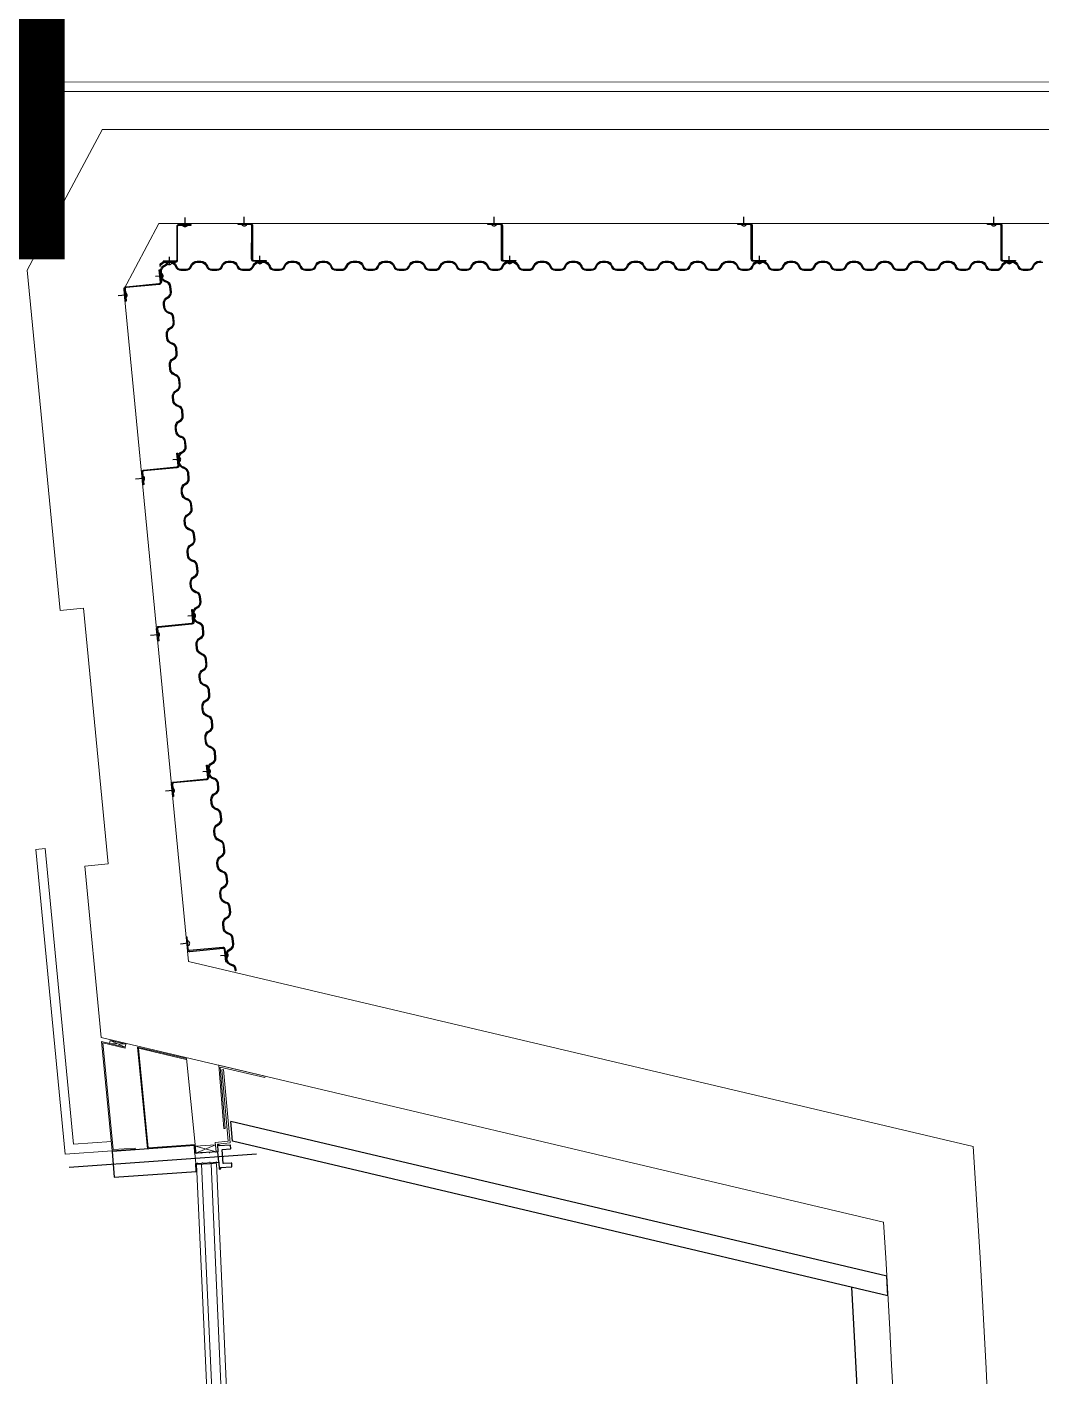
# Model space of a CAD drawing. Header units: centimetres. Extents: x 139057 to 200038, y 34824 to 80516.
# Drawn here: x 173432.2 to 173647.5, y 52880.6 to 53166.9 of the extents above; entities that cross this region are included whole.
import ezdxf

# ---------------------------------------------------------------- set-up
doc = ezdxf.new("R2010")
doc.units = ezdxf.units.CM
doc.header["$LTSCALE"] = 100
for name, pattern in [('GI-ST-ESC-P1$0$CENTER', [50.8, 31.75, -6.35, 6.35, -6.35]), ('GI-ST-ESC-P1$0$DASHED', [19.05, 12.7, -6.35]), ('TRATTO-PUNTO', [1, 0.5, -0.25, 0, -0.25])]:
    doc.linetypes.add(name, pattern=pattern)
doc.layers.get('Defpoints').update_dxf_attribs({"lineweight": 0})
for name, color, linetype, lineweight in [('430_TAVOLATI_001-AM_0', 3, 'Continuous', 0), ('437_RIVESTIMENTI_001-AM_0', 13, 'Continuous', 0), ('441_SERRAMENTI_001-AM_0', 1, 'Continuous', 0)]:
    doc.layers.add(name, color=color, linetype=linetype, lineweight=lineweight)
for name, color, linetype in [('_s_09_Perimetro_proprietà', 40, 'Continuous'), ('A-FIN-PANNELLO METAL. ONDUL.', 12, 'Continuous'), ('A-FIN-PIETRA', 7, 'Continuous'), ('A-VETRO', 175, 'Continuous'), ('GI-ST-ESC-P1$0$A-CLNG-GLAZ', 1, 'Continuous'), ('GI-ST-ESC-P1$0$A-ESC-KONE-NEW', 1, 'Continuous'), ('GI-ST-ESC-P1$0$A-GLAZ-MULL', 1, 'Continuous')]:
    doc.layers.add(name, color=color, linetype=linetype)

# ---------------------------------------------------------------- blocks, each defined once
blk = doc.blocks.new('GI-ST-ESC-P1$0$FRAME')
at = {"layer": 'Defpoints', "color": 11}
for p, q in [((5, 9.3), (5, 11)), ((18.5, 9.3), (18.5, 11)), ((34.2, 9.3), (34.2, 11)), ((44.9, 9.3), (44.9, 11)), ((5, -9.3), (5, -11)), ((18.5, -9.3), (18.5, -11)), ((34.2, -9.3), (34.2, -11)), ((44.9, -9.3), (44.9, -11))]:
    blk.add_line(p, q, dxfattribs=at)
at = {"layer": 'Defpoints'}
blk.add_line((49, 11), (49, -11), dxfattribs=at)
at = {"layer": 'GI-ST-ESC-P1$0$A-CLNG-GLAZ', "color": 11, "linetype": 'GI-ST-ESC-P1$0$CENTER'}
blk.add_line((-81.1, 0), (317.6, 0), dxfattribs=at)
at = {"layer": 'GI-ST-ESC-P1$0$A-GLAZ-MULL', "color": 11}
blk.add_line((0, 11), (0, -11), dxfattribs=at)
at = {"layer": 'GI-ST-ESC-P1$0$A-GLAZ-MULL', "color": 5}
blk.add_lwpolyline([(-3.3, 23), (-26.5, 23, 0.414214), (-27.5, 22), (-27.5, 16, 0.414214), (-26.5, 15), (-10, 15, -0.414214), (-9.5, 14.5), (-9.5, -14.5, -0.414214), (-10, -15), (-26.5, -15, 0.414214), (-27.5, -16), (-27.5, -22, 0.414214), (-26.5, -23), (-3.3, -23), (-3.3, -25, 0.414214), (-2.3, -26), (0, -26), (0, -11), (49, -11), (49, -27.5), (224, -27.5), (224, 27.5), (49, 27.5), (49, 11), (0, 11), (0, 26), (-2.3, 26, 0.414214), (-3.3, 25)], format="xyb", close=True, dxfattribs=at)

msp = doc.modelspace()

# ---------------------------------------------------------------- linework, layer by layer
at = {"layer": '430_TAVOLATI_001-AM_0'}
for p, q in [((173432.3, 53115.28, 0), (173448.26, 53145.17, 0)), ((173448.26, 53145.16, 0), (173787.01, 53145.15, 0)), ((173452.79, 53111.19, 0), (173460.25, 53125.16, 0)), ((173787.2, 53125.15, 0), (173460.25, 53125.16, 0)), ((173432.3, 53115.28, 0), (173439.26, 53043.04, 0)), ((173452.79, 53111.19, 0), (173466.53, 52968.55, 0)), ((173444.49, 52988.79, 0), (173448, 52952.38, 0)), ((173633.13, 52929.26, 0), (173466.53, 52968.57, 0)), ((173614.11, 52913.2, 0), (173448, 52952.39, 0))]:
    msp.add_line(p, q, dxfattribs=at)
at = {"layer": '430_TAVOLATI_001-AM_0', "elevation": 0}
msp.add_lwpolyline([(173444.49, 52988.79), (173449.47, 52989.27), (173444.24, 53043.52), (173439.26, 53043.04)], dxfattribs=at)
for points in [[(173633.13, 52929.26, -0.041209), (173624.93, 52426.96, -0.041209)], [(173614.11, 52913.2, -0.039999), (173605.01, 52428.81, -0.039999)]]:
    msp.add_lwpolyline(points, format="xyb", dxfattribs=at)
at = {"layer": '437_RIVESTIMENTI_001-AM_0'}
for p, q in [((173434.1, 52992.33, 0), (173436.09, 52992.53, 0)), ((173434.1, 52992.33, 0), (173440.33, 52927.63, 0)), ((173436.09, 52992.53, 0), (173442.14, 52929.76, 0)), ((173450.31, 52928.34, 0), (173440.33, 52927.63, 0)), ((173450.17, 52930.33, 0), (173442.14, 52929.76, 0))]:
    msp.add_line(p, q, dxfattribs=at)
at = {"layer": '437_RIVESTIMENTI_001-AM_0', "elevation": 0}
msp.add_lwpolyline([(173865.57, 53153.2), (173429.2, 53153.22), (173429.2, 53145.22), (173427.2, 53145.22), (173427.2, 53155.23), (173865.57, 53155.2), (173865.57, 53153.2)], dxfattribs=at)
at = {"layer": '441_SERRAMENTI_001-AM_0'}
for p, q in [((173453.08, 52950.38, 0), (173449.89, 52951.75, 0)), ((173467.96, 52929.68, 0), (173466.08, 52947.93, 0)), ((173455.2, 52928.69, 0), (173455.18, 52928.94, 0)), ((173468.09, 52927.84, 0), (173467.89, 52927.82, 0)), ((173472.38, 52928.14, 0), (173467.99, 52929.37, 0)), ((173468.09, 52927.84, 0), (173472.25, 52929.65, 0)), ((173468.21, 52925.45, 0), (173472.46, 52925.64, 0))]:
    msp.add_line(p, q, dxfattribs=at)
at = {"layer": '441_SERRAMENTI_001-AM_0', "elevation": 0}
for points in [[(173455.2, 52928.69), (173450.31, 52928.34), (173448.08, 52951.56), (173453.08, 52950.38), (173453.1, 52950.12)], [(173455.19, 52928.94), (173450.54, 52928.6), (173448.35, 52951.24), (173453.1, 52950.12)], [(173453.08, 52950.38), (173453.22, 52950.96), (173449.89, 52951.75), (173449.75, 52951.16), (173453.08, 52950.38)], [(173449.75, 52951.16), (173453.22, 52950.96)], [(173466.08, 52947.93), (173455.68, 52950.38), (173457.8, 52928.77), (173467.78, 52929.47), (173467.89, 52927.82), (173468.09, 52927.84), (173467.96, 52929.68), (173457.99, 52928.98), (173455.9, 52950.12), (173466.03, 52947.73), (173466.08, 52947.93)], [(173473.59, 52945.51), (173473.98, 52945.63), (173475.4, 52930.03), (173472.65, 52929.79), (173472.78, 52928.17), (173472.38, 52928.13), (173472.21, 52930.15), (173474.97, 52930.4), (173473.59, 52945.51)], [(173472.93, 52946.51), (173482.79, 52944.18), (173482.73, 52943.89), (173473.26, 52946.12), (173474.33, 52933.12), (173474.04, 52933.1), (173472.93, 52946.51)], [(173252.21, 51614.24), (173306.03, 51751.76), (173306.76, 51753.83), (173352.79, 51893.41), (173353.41, 51895.52), (173392.14, 52037.29), (173392.66, 52039.43), (173424.01, 52183.06), (173424.42, 52185.22), (173448.28, 52330.26), (173448.57, 52332.44), (173464.89, 52478.51), (173465.08, 52480.71), (173473.81, 52627.44), (173473.88, 52629.63), (173475, 52776.62), (173474.96, 52778.82), (173468.21, 52925.45)], [(173253.21, 51613.85), (173307.04, 51751.39), (173307.78, 51753.49), (173353.81, 51893.09), (173354.44, 51895.22), (173393.19, 52037.02), (173393.71, 52039.19), (173425.06, 52182.84), (173425.47, 52185.03), (173449.34, 52330.1), (173449.64, 52332.3), (173465.96, 52478.41), (173466.15, 52480.63), (173474.88, 52627.39), (173474.95, 52629.61), (173476.07, 52776.62), (173476.03, 52778.85), (173469.29, 52925.5)], [(173254.77, 51612.99), (173308.72, 51750.83), (173309.44, 51752.88), (173355.5, 51892.57), (173356.15, 51894.75), (173394.9, 52036.59), (173395.44, 52038.8), (173426.8, 52182.5), (173427.22, 52184.73), (173451.09, 52329.84), (173451.4, 52332.09), (173467.72, 52478.24), (173467.91, 52480.51), (173476.65, 52627.31), (173476.72, 52629.58), (173477.84, 52776.63), (173477.8, 52778.91), (173471.31, 52925.59)], [(173255.84, 51612.57), (173309.8, 51750.43), (173310.53, 51752.51), (173356.6, 51892.22), (173357.26, 51894.43), (173396.02, 52036.3), (173396.56, 52038.54), (173427.93, 52182.27), (173428.35, 52184.53), (173452.23, 52329.67), (173452.54, 52331.95), (173468.87, 52478.13), (173469.06, 52480.42), (173477.8, 52627.25), (173477.87, 52629.55), (173478.99, 52776.64), (173478.95, 52778.94), (173472.46, 52925.64)]]:
    msp.add_lwpolyline(points, dxfattribs=at)
msp.add_lwpolyline([(173468.09, 52927.84), (173472.38, 52928.14), (173472.25, 52929.65), (173467.99, 52929.37)], close=True, dxfattribs=at)
at = {"layer": '_s_09_Perimetro_proprietà', "linetype": 'TRATTO-PUNTO', "ltscale": 200, "const_width": 40, "elevation": 0}
msp.add_lwpolyline([(173420.2, 53910.22), (173420.22, 53137.55), (172795.64, 53137.55)], dxfattribs=at)
at = {"layer": 'A-FIN-PANNELLO METAL. ONDUL.'}
for p, q in [((173465.79, 53124.82, 0), (173465.79, 53126.44, 0)), ((173478.37, 53124.97, 0), (173478.37, 53126.59, 0)), ((173531.41, 53124.97, 0), (173531.41, 53126.59, 0)), ((173584.45, 53124.97, 0), (173584.45, 53126.59, 0)), ((173637.49, 53124.97, 0), (173637.49, 53126.59, 0)), ((173462.47, 53116.51, 0), (173462.47, 53118.13, 0)), ((173481.69, 53116.67, 0), (173481.69, 53118.29, 0)), ((173534.72, 53116.67, 0), (173534.72, 53118.29, 0)), ((173587.76, 53116.67, 0), (173587.76, 53118.29, 0)), ((173640.8, 53116.67, 0), (173640.8, 53118.28, 0)), ((173461.12, 53114.1, 0), (173459.51, 53113.94, 0)), ((173453.17, 53110, 0), (173451.56, 53109.85, 0)), ((173464.84, 53075.16, 0), (173463.23, 53075.01, 0)), ((173456.9, 53071.07, 0), (173455.29, 53070.91, 0)), ((173468.02, 53041.98, 0), (173466.41, 53041.82, 0)), ((173460.07, 53037.88, 0), (173458.46, 53037.73, 0)), ((173471.18, 53008.96, 0), (173469.57, 53008.8, 0)), ((173463.23, 53004.86, 0), (173461.62, 53004.71, 0)), ((173466.47, 52972.4, 0), (173464.86, 52972.24, 0)), ((173474.93, 52969.89, 0), (173473.32, 52969.73, 0))]:
    msp.add_line(p, q, dxfattribs=at)
at = {"layer": 'A-FIN-PANNELLO METAL. ONDUL.', "elevation": 0}
for points in [[(173477.06, 53125.16), (173479.69, 53125.16, -0.429331), (173480.12, 53124.7), (173480.12, 53117.61, 0.399243), (173480.37, 53117.35), (173483, 53117.35), (173483, 53117.16), (173480.37, 53117.16, -0.422925), (173479.93, 53117.61), (173479.94, 53124.71, 0.399257), (173479.69, 53124.97), (173477.06, 53124.97), (173477.06, 53125.16)], [(173530.1, 53125.16), (173532.72, 53125.16, -0.429331), (173533.16, 53124.7), (173533.16, 53117.61, 0.399243), (173533.41, 53117.35), (173536.04, 53117.35), (173536.04, 53117.16), (173533.41, 53117.16, -0.422925), (173532.97, 53117.61), (173532.97, 53124.71, 0.399257), (173532.72, 53124.97), (173530.1, 53124.97), (173530.1, 53125.16)], [(173583.13, 53125.16), (173585.76, 53125.16, -0.429331), (173586.2, 53124.7), (173586.2, 53117.61, 0.399243), (173586.45, 53117.34), (173589.07, 53117.34), (173589.07, 53117.16), (173586.45, 53117.16, -0.422925), (173586.01, 53117.61), (173586.01, 53124.71, 0.399257), (173585.76, 53124.97), (173583.13, 53124.97), (173583.13, 53125.16)], [(173636.17, 53125.16), (173638.8, 53125.16, -0.429331), (173639.24, 53124.7), (173639.24, 53117.61, 0.399243), (173639.49, 53117.34), (173642.11, 53117.34), (173642.11, 53117.16), (173639.49, 53117.16, -0.422925), (173639.05, 53117.61), (173639.05, 53124.71, 0.399257), (173638.8, 53124.97), (173636.17, 53124.97), (173636.17, 53125.16)], [(173467.1, 53125), (173464.47, 53125, 0.429331), (173464.04, 53124.54), (173464.04, 53117.45, -0.399243), (173463.79, 53117.19), (173461.16, 53117.19), (173461.16, 53117), (173463.79, 53117, 0.422925), (173464.22, 53117.45), (173464.22, 53124.55, -0.399257), (173464.47, 53124.82), (173467.1, 53124.82), (173467.1, 53125)], [(173460.43, 53116.39, -0.271478), (173461.74, 53117.16), (173462.54, 53117.16, -0.317987), (173463.96, 53116.16), (173463.97, 53116.13, 0.317987), (173464.91, 53115.46), (173466.01, 53115.46, 0.317987), (173466.95, 53116.13), (173466.96, 53116.16, -0.317987), (173468.37, 53117.16), (173468.71, 53117.16)], [(173460.46, 53116.03), (173460.59, 53116.27, -0.277807), (173461.74, 53116.96), (173462.54, 53116.96, -0.317987), (173463.77, 53116.09), (173463.78, 53116.06, 0.317987), (173464.91, 53115.26), (173466.01, 53115.26, 0.317987), (173467.14, 53116.06), (173467.15, 53116.09, -0.317987), (173468.37, 53116.96), (173468.71, 53116.96)], [(173461.88, 53101.21), (173461.84, 53101.62, -0.317987), (173462.7, 53103.12), (173462.73, 53103.13, 0.317987), (173463.31, 53104.14), (173463.2, 53105.22, 0.317987), (173462.45, 53106.1), (173462.42, 53106.11, -0.317987), (173461.29, 53107.42), (173461.22, 53108.09, -0.317987), (173462.08, 53109.59), (173462.11, 53109.6, 0.317987), (173462.69, 53110.61), (173462.57, 53111.82, 0.277807), (173461.96, 53112.65), (173461.57, 53112.81, -0.277807), (173460.65, 53114.05), (173460.57, 53114.86, -0.317987), (173461.44, 53116.36), (173461.47, 53116.37, 0.205604), (173461.99, 53116.96, 0.205604)], [(173462.08, 53101.23), (173462.04, 53101.63, -0.317987), (173462.79, 53102.94), (173462.82, 53102.95, 0.317987), (173463.51, 53104.15), (173463.4, 53105.24, 0.317987), (173462.5, 53106.29), (173462.46, 53106.3, -0.317987), (173461.48, 53107.44), (173461.42, 53108.11, -0.317987), (173462.17, 53109.41), (173462.2, 53109.42, 0.317987), (173462.89, 53110.63), (173462.77, 53111.84, 0.277807), (173462.03, 53112.83), (173461.65, 53112.99, -0.277807), (173460.85, 53114.07), (173460.77, 53114.87, -0.317987), (173461.52, 53116.18), (173461.55, 53116.19, 0.220151), (173462.2, 53116.96, 0.220151)], [(173468.71, 53117.16), (173469.11, 53117.16, -0.317987), (173470.53, 53116.16), (173470.54, 53116.13, 0.317987), (173471.48, 53115.46), (173472.57, 53115.46, 0.317987), (173473.52, 53116.13), (173473.53, 53116.16, -0.317987), (173474.94, 53117.16), (173475.61, 53117.16, -0.317987), (173477.03, 53116.16), (173477.04, 53116.13, 0.317987), (173477.98, 53115.46), (173479.2, 53115.46, 0.277807), (173480.08, 53115.99), (173480.28, 53116.36, -0.277807), (173481.6, 53117.16), (173482.41, 53117.16, -0.317987), (173483.83, 53116.16), (173483.84, 53116.13, 0.317987), (173484.78, 53115.46), (173485.87, 53115.46, 0.317987), (173486.82, 53116.13), (173486.83, 53116.16, -0.317987), (173488.24, 53117.16), (173488.58, 53117.16)], [(173468.71, 53116.96), (173469.11, 53116.96, -0.317987), (173470.34, 53116.09), (173470.35, 53116.06, 0.317987), (173471.48, 53115.26), (173472.57, 53115.26, 0.317987), (173473.71, 53116.06), (173473.72, 53116.09, -0.317987), (173474.94, 53116.96), (173475.61, 53116.96, -0.317987), (173476.84, 53116.09), (173476.85, 53116.06, 0.317987), (173477.98, 53115.26), (173479.2, 53115.26, 0.277807), (173480.26, 53115.9), (173480.46, 53116.27, -0.277807), (173481.6, 53116.96), (173482.41, 53116.96, -0.317987), (173483.64, 53116.09), (173483.65, 53116.06, 0.317987), (173484.78, 53115.26), (173485.87, 53115.26, 0.317987), (173487.01, 53116.06), (173487.02, 53116.09, -0.317987), (173488.24, 53116.96), (173488.58, 53116.96)], [(173488.58, 53117.16), (173488.98, 53117.16, -0.317987), (173490.4, 53116.16), (173490.41, 53116.13, 0.317987), (173491.35, 53115.46), (173492.44, 53115.46, 0.317987), (173493.39, 53116.13), (173493.4, 53116.16, -0.317987), (173494.81, 53117.16), (173495.48, 53117.16, -0.317987), (173496.9, 53116.16), (173496.91, 53116.13, 0.317987), (173497.85, 53115.46), (173499.07, 53115.46, 0.277807), (173499.95, 53115.99), (173500.15, 53116.36, -0.277807), (173501.47, 53117.16), (173502.28, 53117.16, -0.317987), (173503.7, 53116.16), (173503.71, 53116.13, 0.317987), (173504.65, 53115.46), (173505.74, 53115.46, 0.317987), (173506.69, 53116.13), (173506.7, 53116.16, -0.317987), (173508.11, 53117.16), (173508.45, 53117.16)], [(173488.58, 53116.96), (173488.98, 53116.96, -0.317987), (173490.21, 53116.09), (173490.22, 53116.06, 0.317987), (173491.35, 53115.26), (173492.44, 53115.26, 0.317987), (173493.57, 53116.06), (173493.59, 53116.09, -0.317987), (173494.81, 53116.96), (173495.48, 53116.96, -0.317987), (173496.71, 53116.09), (173496.72, 53116.06, 0.317987), (173497.85, 53115.26), (173499.07, 53115.26, 0.277807), (173500.13, 53115.9), (173500.32, 53116.27, -0.277807), (173501.47, 53116.96), (173502.28, 53116.96, -0.317987), (173503.51, 53116.09), (173503.52, 53116.06, 0.317987), (173504.65, 53115.26), (173505.74, 53115.26, 0.317987), (173506.87, 53116.06), (173506.89, 53116.09, -0.317987), (173508.11, 53116.96), (173508.45, 53116.96)], [(173508.45, 53117.16), (173508.85, 53117.16, -0.317987), (173510.27, 53116.16), (173510.28, 53116.13, 0.317987), (173511.22, 53115.46), (173512.31, 53115.46, 0.317987), (173513.26, 53116.13), (173513.27, 53116.16, -0.317987), (173514.68, 53117.16), (173515.35, 53117.16, -0.317987), (173516.77, 53116.16), (173516.78, 53116.13, 0.317987), (173517.72, 53115.46), (173518.94, 53115.46, 0.277807), (173519.82, 53115.99), (173520.02, 53116.36, -0.277807), (173521.34, 53117.16), (173522.15, 53117.16, -0.317987), (173523.57, 53116.16), (173523.58, 53116.13, 0.317987), (173524.52, 53115.46), (173525.61, 53115.46, 0.317987), (173526.56, 53116.13), (173526.57, 53116.16, -0.317987), (173527.98, 53117.16), (173528.32, 53117.16)], [(173508.45, 53116.96), (173508.85, 53116.96, -0.317987), (173510.08, 53116.09), (173510.09, 53116.06, 0.317987), (173511.22, 53115.26), (173512.31, 53115.26, 0.317987), (173513.44, 53116.06), (173513.45, 53116.09, -0.317987), (173514.68, 53116.96), (173515.35, 53116.96, -0.317987), (173516.58, 53116.09), (173516.59, 53116.06, 0.317987), (173517.72, 53115.26), (173518.94, 53115.26, 0.277807), (173520, 53115.9), (173520.19, 53116.27, -0.277807), (173521.34, 53116.96), (173522.15, 53116.96, -0.317987), (173523.38, 53116.09), (173523.39, 53116.06, 0.317987), (173524.52, 53115.26), (173525.61, 53115.26, 0.317987), (173526.74, 53116.06), (173526.75, 53116.09, -0.317987), (173527.98, 53116.96), (173528.32, 53116.96)], [(173528.32, 53117.16), (173528.72, 53117.16, -0.317987), (173530.13, 53116.16), (173530.15, 53116.13, 0.317987), (173531.09, 53115.46), (173532.18, 53115.46, 0.317987), (173533.12, 53116.13), (173533.14, 53116.16, -0.317987), (173534.55, 53117.16), (173535.22, 53117.16, -0.317987), (173536.63, 53116.16), (173536.65, 53116.13, 0.317987), (173537.59, 53115.46), (173538.81, 53115.46, 0.277807), (173539.69, 53115.99), (173539.89, 53116.36, -0.277807), (173541.21, 53117.16), (173542.02, 53117.16, -0.317987), (173543.43, 53116.16), (173543.45, 53116.13, 0.317987), (173544.39, 53115.46), (173545.48, 53115.46, 0.317987), (173546.42, 53116.13), (173546.44, 53116.16, -0.317987), (173547.85, 53117.16), (173548.19, 53117.16)], [(173528.32, 53116.96), (173528.72, 53116.96, -0.317987), (173529.95, 53116.09), (173529.96, 53116.06, 0.317987), (173531.09, 53115.26), (173532.18, 53115.26, 0.317987), (173533.31, 53116.06), (173533.32, 53116.09, -0.317987), (173534.55, 53116.96), (173535.22, 53116.96, -0.317987), (173536.45, 53116.09), (173536.46, 53116.06, 0.317987), (173537.59, 53115.26), (173538.81, 53115.26, 0.277807), (173539.87, 53115.9), (173540.06, 53116.27, -0.277807), (173541.21, 53116.96), (173542.02, 53116.96, -0.317987), (173543.25, 53116.09), (173543.26, 53116.06, 0.317987), (173544.39, 53115.26), (173545.48, 53115.26, 0.317987), (173546.61, 53116.06), (173546.62, 53116.09, -0.317987), (173547.85, 53116.96), (173548.19, 53116.96)], [(173548.19, 53117.16), (173548.59, 53117.16, -0.317987), (173550, 53116.16), (173550.02, 53116.13, 0.317987), (173550.96, 53115.46), (173552.05, 53115.46, 0.317987), (173552.99, 53116.13), (173553, 53116.16, -0.317987), (173554.42, 53117.16), (173555.09, 53117.16, -0.317987), (173556.5, 53116.16), (173556.52, 53116.13, 0.317987), (173557.46, 53115.46), (173558.68, 53115.46, 0.277807), (173559.56, 53115.99), (173559.76, 53116.36, -0.277807), (173561.08, 53117.16), (173561.89, 53117.16, -0.317987), (173563.3, 53116.16), (173563.32, 53116.12, 0.317987), (173564.26, 53115.46), (173565.35, 53115.46, 0.317987), (173566.29, 53116.12), (173566.3, 53116.16, -0.317987), (173567.72, 53117.16), (173568.05, 53117.16)], [(173548.19, 53116.96), (173548.59, 53116.96, -0.317987), (173549.82, 53116.09), (173549.83, 53116.06, 0.317987), (173550.96, 53115.26), (173552.05, 53115.26, 0.317987), (173553.18, 53116.06), (173553.19, 53116.09, -0.317987), (173554.42, 53116.96), (173555.09, 53116.96, -0.317987), (173556.32, 53116.09), (173556.33, 53116.06, 0.317987), (173557.46, 53115.26), (173558.68, 53115.26, 0.277807), (173559.74, 53115.9), (173559.93, 53116.27, -0.277807), (173561.08, 53116.96), (173561.89, 53116.96, -0.317987), (173563.12, 53116.09), (173563.13, 53116.06, 0.317987), (173564.26, 53115.26), (173565.35, 53115.26, 0.317987), (173566.48, 53116.06), (173566.49, 53116.09, -0.317987), (173567.72, 53116.96), (173568.05, 53116.96)], [(173568.05, 53117.16), (173568.46, 53117.16, -0.317987), (173569.87, 53116.16), (173569.88, 53116.12, 0.317987), (173570.83, 53115.46), (173571.92, 53115.46, 0.317987), (173572.86, 53116.12), (173572.87, 53116.16, -0.317987), (173574.29, 53117.16), (173574.96, 53117.16, -0.317987), (173576.37, 53116.16), (173576.38, 53116.12, 0.317987), (173577.33, 53115.46), (173578.54, 53115.46, 0.277807), (173579.43, 53115.99), (173579.62, 53116.36, -0.277807), (173580.95, 53117.16), (173581.76, 53117.16, -0.317987), (173583.17, 53116.16), (173583.18, 53116.12, 0.317987), (173584.13, 53115.46), (173585.22, 53115.46, 0.317987), (173586.16, 53116.12), (173586.17, 53116.16, -0.317987), (173587.59, 53117.16), (173587.92, 53117.16)], [(173568.05, 53116.96), (173568.46, 53116.96, -0.317987), (173569.68, 53116.09), (173569.7, 53116.06, 0.317987), (173570.83, 53115.26), (173571.92, 53115.26, 0.317987), (173573.05, 53116.06), (173573.06, 53116.09, -0.317987), (173574.29, 53116.96), (173574.96, 53116.96, -0.317987), (173576.18, 53116.09), (173576.2, 53116.06, 0.317987), (173577.33, 53115.26), (173578.54, 53115.26, 0.277807), (173579.61, 53115.9), (173579.8, 53116.27, -0.277807), (173580.95, 53116.96), (173581.76, 53116.96, -0.317987), (173582.98, 53116.09), (173583, 53116.06, 0.317987), (173584.13, 53115.26), (173585.22, 53115.26, 0.317987), (173586.35, 53116.06), (173586.36, 53116.09, -0.317987), (173587.59, 53116.96), (173587.92, 53116.96)], [(173587.92, 53117.16), (173588.33, 53117.16, -0.317987), (173589.74, 53116.16), (173589.75, 53116.12, 0.317987), (173590.7, 53115.46), (173591.79, 53115.46, 0.317987), (173592.73, 53116.12), (173592.74, 53116.16, -0.317987), (173594.16, 53117.16), (173594.83, 53117.16, -0.317987), (173596.24, 53116.16), (173596.25, 53116.12, 0.317987), (173597.2, 53115.46), (173598.41, 53115.46, 0.277807), (173599.3, 53115.99), (173599.49, 53116.36, -0.277807), (173600.82, 53117.16), (173601.63, 53117.16, -0.317987), (173603.04, 53116.16), (173603.05, 53116.12, 0.317987), (173604, 53115.46), (173605.09, 53115.46, 0.317987), (173606.03, 53116.12), (173606.04, 53116.16, -0.317987), (173607.46, 53117.16), (173607.79, 53117.16)], [(173587.92, 53116.96), (173588.33, 53116.96, -0.317987), (173589.55, 53116.09), (173589.56, 53116.06, 0.317987), (173590.7, 53115.26), (173591.79, 53115.26, 0.317987), (173592.92, 53116.06), (173592.93, 53116.09, -0.317987), (173594.16, 53116.96), (173594.83, 53116.96, -0.317987), (173596.05, 53116.09), (173596.06, 53116.06, 0.317987), (173597.2, 53115.26), (173598.41, 53115.26, 0.277807), (173599.47, 53115.9), (173599.67, 53116.27, -0.277807), (173600.82, 53116.96), (173601.63, 53116.96, -0.317987), (173602.85, 53116.09), (173602.86, 53116.06, 0.317987), (173604, 53115.26), (173605.09, 53115.26, 0.317987), (173606.22, 53116.06), (173606.23, 53116.09, -0.317987), (173607.46, 53116.96), (173607.79, 53116.96)], [(173607.79, 53117.16), (173608.2, 53117.16, -0.317987), (173609.61, 53116.16), (173609.62, 53116.12, 0.317987), (173610.57, 53115.46), (173611.66, 53115.46, 0.317987), (173612.6, 53116.12), (173612.61, 53116.16, -0.317987), (173614.03, 53117.16), (173614.7, 53117.16, -0.317987), (173616.11, 53116.16), (173616.12, 53116.12, 0.317987), (173617.07, 53115.46), (173618.28, 53115.46, 0.277807), (173619.17, 53115.99), (173619.36, 53116.36, -0.277807), (173620.69, 53117.16), (173621.5, 53117.16, -0.317987), (173622.91, 53116.16), (173622.92, 53116.12, 0.317987), (173623.87, 53115.46), (173624.96, 53115.46, 0.317987), (173625.9, 53116.12), (173625.91, 53116.16, -0.317987), (173627.33, 53117.16), (173627.66, 53117.16)], [(173607.79, 53116.96), (173608.2, 53116.96, -0.317987), (173609.42, 53116.09), (173609.43, 53116.06, 0.317987), (173610.57, 53115.26), (173611.66, 53115.26, 0.317987), (173612.79, 53116.06), (173612.8, 53116.09, -0.317987), (173614.03, 53116.96), (173614.7, 53116.96, -0.317987), (173615.92, 53116.09), (173615.93, 53116.06, 0.317987), (173617.07, 53115.26), (173618.28, 53115.26, 0.277807), (173619.34, 53115.89), (173619.54, 53116.26, -0.277807), (173620.69, 53116.96), (173621.5, 53116.96, -0.317987), (173622.72, 53116.09), (173622.73, 53116.06, 0.317987), (173623.87, 53115.26), (173624.96, 53115.26, 0.317987), (173626.09, 53116.06), (173626.1, 53116.09, -0.317987), (173627.33, 53116.96), (173627.66, 53116.96)], [(173627.66, 53117.16), (173628.07, 53117.16, -0.317987), (173629.48, 53116.16), (173629.49, 53116.12, 0.317987), (173630.43, 53115.46), (173631.53, 53115.46, 0.317987), (173632.47, 53116.12), (173632.48, 53116.16, -0.317987), (173633.89, 53117.16), (173634.57, 53117.16, -0.317987), (173635.98, 53116.15), (173635.99, 53116.12, 0.317987), (173636.93, 53115.46), (173638.15, 53115.46, 0.277807), (173639.04, 53115.99), (173639.23, 53116.36, -0.277807), (173640.56, 53117.16), (173641.37, 53117.16, -0.317987), (173642.78, 53116.15), (173642.79, 53116.12, 0.317987), (173643.73, 53115.46), (173644.83, 53115.46, 0.317987), (173645.77, 53116.12), (173645.78, 53116.15, -0.317987), (173647.19, 53117.16), (173647.53, 53117.16)], [(173627.66, 53116.96), (173628.07, 53116.96, -0.317987), (173629.29, 53116.09), (173629.3, 53116.06, 0.317987), (173630.43, 53115.26), (173631.53, 53115.26, 0.317987), (173632.66, 53116.06), (173632.67, 53116.09, -0.317987), (173633.89, 53116.96), (173634.57, 53116.96, -0.317987), (173635.79, 53116.09), (173635.8, 53116.06, 0.317987), (173636.93, 53115.26), (173638.15, 53115.26, 0.277807), (173639.21, 53115.89), (173639.41, 53116.26, -0.277807), (173640.56, 53116.96), (173641.37, 53116.96, -0.317987), (173642.59, 53116.09), (173642.6, 53116.06, 0.317987), (173643.73, 53115.26), (173644.83, 53115.26, 0.317987), (173645.96, 53116.06), (173645.97, 53116.09, -0.317987), (173647.19, 53116.96), (173647.53, 53116.96)], [(173647.53, 53116.96), (173647.93, 53116.96, -0.317987)], [(173453.11, 53108.68), (173452.86, 53111.29, -0.429331), (173453.28, 53111.77), (173460.33, 53112.45, 0.399243), (173460.57, 53112.72), (173460.32, 53115.34), (173460.51, 53115.36), (173460.76, 53112.74, -0.422925), (173460.35, 53112.26), (173453.28, 53111.58, 0.399257), (173453.05, 53111.31), (173453.3, 53108.69), (173453.11, 53108.68)], [(173463.77, 53081.43), (173463.73, 53081.84, -0.317987), (173464.59, 53083.34), (173464.63, 53083.35, 0.317987), (173465.2, 53084.36), (173465.1, 53085.44, 0.317987), (173464.34, 53086.32), (173464.31, 53086.33, -0.317987), (173463.18, 53087.64), (173463.11, 53088.31, -0.317987), (173463.98, 53089.81), (173464.01, 53089.83, 0.317987), (173464.58, 53090.83), (173464.46, 53092.04, 0.277807), (173463.85, 53092.87), (173463.46, 53093.03, -0.277807), (173462.54, 53094.27), (173462.47, 53095.08, -0.317987), (173463.33, 53096.58), (173463.36, 53096.59, 0.317987), (173463.93, 53097.6), (173463.83, 53098.68, 0.317987), (173463.07, 53099.56), (173463.04, 53099.57, -0.317987), (173461.91, 53100.88), (173461.88, 53101.21)], [(173463.97, 53081.45), (173463.93, 53081.86, -0.317987), (173464.68, 53083.16), (173464.71, 53083.17, 0.317987), (173465.4, 53084.38), (173465.29, 53085.46, 0.317987), (173464.39, 53086.51), (173464.36, 53086.52, -0.317987), (173463.38, 53087.66), (173463.31, 53088.33, -0.317987), (173464.06, 53089.63), (173464.09, 53089.64, 0.317987), (173464.78, 53090.85), (173464.66, 53092.06, 0.277807), (173463.93, 53093.05), (173463.54, 53093.21, -0.277807), (173462.74, 53094.29), (173462.67, 53095.1, -0.317987), (173463.41, 53096.4), (173463.44, 53096.41, 0.317987), (173464.13, 53097.62), (173464.03, 53098.7, 0.317987), (173463.12, 53099.75), (173463.09, 53099.76, -0.317987), (173462.11, 53100.9), (173462.08, 53101.23)], [(173465.66, 53061.66), (173465.62, 53062.06, -0.317987), (173466.49, 53063.56), (173466.52, 53063.58, 0.317987), (173467.09, 53064.58), (173466.99, 53065.67, 0.317987), (173466.23, 53066.54), (173466.2, 53066.55, -0.317987), (173465.07, 53067.86), (173465.01, 53068.53, -0.317987), (173465.87, 53070.03), (173465.9, 53070.05, 0.317987), (173466.47, 53071.05), (173466.36, 53072.26, 0.277807), (173465.74, 53073.09), (173465.36, 53073.25, -0.277807), (173464.44, 53074.49), (173464.36, 53075.3, -0.317987), (173465.22, 53076.8), (173465.25, 53076.82, 0.317987), (173465.82, 53077.82), (173465.72, 53078.9, 0.317987), (173464.97, 53079.78), (173464.93, 53079.79, -0.317987), (173463.8, 53081.1), (173463.77, 53081.43)], [(173465.86, 53061.68), (173465.82, 53062.08, -0.317987), (173466.57, 53063.38), (173466.6, 53063.39, 0.317987), (173467.29, 53064.6), (173467.19, 53065.68, 0.317987), (173466.28, 53066.73), (173466.25, 53066.74, -0.317987), (173465.27, 53067.88), (173465.2, 53068.55, -0.317987), (173465.95, 53069.85), (173465.98, 53069.87, 0.317987), (173466.67, 53071.07), (173466.56, 53072.28, 0.277807), (173465.82, 53073.27), (173465.43, 53073.43, -0.277807), (173464.63, 53074.51), (173464.56, 53075.32, -0.317987), (173465.3, 53076.62), (173465.33, 53076.63, 0.317987), (173466.02, 53077.84), (173465.92, 53078.92, 0.317987), (173465.02, 53079.97), (173464.98, 53079.98, -0.317987), (173464, 53081.12), (173463.97, 53081.45)], [(173456.84, 53069.74), (173456.59, 53072.36, -0.429331), (173457, 53072.83), (173464.06, 53073.51, 0.399243), (173464.3, 53073.79), (173464.04, 53076.4), (173464.23, 53076.42), (173464.48, 53073.81, -0.422925), (173464.08, 53073.33), (173457.01, 53072.65, 0.399257), (173456.77, 53072.37), (173457.02, 53069.76), (173456.84, 53069.74)], [(173467.55, 53041.93), (173467.51, 53042.33, -0.317987), (173468.37, 53043.84), (173468.4, 53043.85, 0.317987), (173468.98, 53044.85), (173468.87, 53045.94, 0.317987), (173468.12, 53046.82), (173468.09, 53046.82, -0.317987), (173466.96, 53048.14), (173466.89, 53048.81, -0.317987), (173467.75, 53050.31), (173467.78, 53050.32, 0.317987), (173468.36, 53051.32), (173468.24, 53052.54, 0.277807), (173467.63, 53053.37), (173467.24, 53053.53, -0.277807), (173466.32, 53054.77), (173466.25, 53055.57, -0.317987), (173467.11, 53057.08), (173467.14, 53057.09, 0.317987), (173467.71, 53058.09), (173467.61, 53059.18, 0.317987), (173466.85, 53060.06), (173466.82, 53060.06, -0.317987), (173465.69, 53061.38), (173465.66, 53061.71)], [(173467.75, 53041.95), (173467.71, 53042.35, -0.317987), (173468.46, 53043.66), (173468.49, 53043.67, 0.317987), (173469.18, 53044.87), (173469.07, 53045.96, 0.317987), (173468.17, 53047.01), (173468.14, 53047.02, -0.317987), (173467.16, 53048.16), (173467.09, 53048.82, -0.317987), (173467.84, 53050.13), (173467.87, 53050.14, 0.317987), (173468.56, 53051.34), (173468.44, 53052.56, 0.277807), (173467.71, 53053.55), (173467.32, 53053.71, -0.277807), (173466.52, 53054.79), (173466.44, 53055.59, -0.317987), (173467.19, 53056.9), (173467.22, 53056.91, 0.317987), (173467.91, 53058.11), (173467.81, 53059.2, 0.317987), (173466.9, 53060.25), (173466.87, 53060.26, -0.317987), (173465.89, 53061.4), (173465.86, 53061.73)], [(173460.01, 53036.56), (173459.76, 53039.17, -0.429331), (173460.18, 53039.65), (173467.23, 53040.33, 0.399243), (173467.47, 53040.6), (173467.22, 53043.22), (173467.4, 53043.24), (173467.66, 53040.62, -0.422925), (173467.25, 53040.14), (173460.18, 53039.46, 0.399257), (173459.95, 53039.19), (173460.2, 53036.58), (173460.01, 53036.56)], [(173469.44, 53022.15), (173469.4, 53022.56, -0.317987), (173470.27, 53024.06), (173470.3, 53024.07, 0.317987), (173470.87, 53025.08), (173470.77, 53026.16, 0.317987), (173470.01, 53027.04), (173469.98, 53027.05, -0.317987), (173468.85, 53028.36), (173468.78, 53029.03, -0.317987), (173469.65, 53030.53), (173469.68, 53030.54, 0.317987), (173470.25, 53031.55), (173470.14, 53032.76, 0.277807), (173469.52, 53033.59), (173469.13, 53033.75, -0.277807), (173468.21, 53034.99), (173468.14, 53035.8, -0.317987), (173469, 53037.3), (173469.03, 53037.31, 0.317987), (173469.6, 53038.32), (173469.5, 53039.4, 0.317987), (173468.75, 53040.28), (173468.71, 53040.29, -0.317987), (173467.58, 53041.6), (173467.55, 53041.93)], [(173469.64, 53022.17), (173469.6, 53022.57, -0.317987), (173470.35, 53023.88), (173470.38, 53023.89, 0.317987), (173471.07, 53025.09), (173470.97, 53026.18, 0.317987), (173470.06, 53027.23), (173470.03, 53027.24, -0.317987), (173469.05, 53028.38), (173468.98, 53029.05, -0.317987), (173469.73, 53030.35), (173469.76, 53030.36, 0.317987), (173470.45, 53031.57), (173470.33, 53032.78, 0.277807), (173469.6, 53033.77), (173469.21, 53033.93, -0.277807), (173468.41, 53035.01), (173468.34, 53035.81, -0.317987), (173469.08, 53037.12), (173469.11, 53037.13, 0.317987), (173469.8, 53038.33), (173469.7, 53039.42, 0.317987), (173468.79, 53040.47), (173468.76, 53040.48, -0.317987), (173467.78, 53041.62), (173467.75, 53041.95)], [(173471.33, 53002.37), (173471.3, 53002.78, -0.317987), (173472.16, 53004.28), (173472.19, 53004.29, 0.317987), (173472.76, 53005.3), (173472.66, 53006.38, 0.317987), (173471.9, 53007.26), (173471.87, 53007.27, -0.317987), (173470.74, 53008.58), (173470.68, 53009.25, -0.317987), (173471.54, 53010.75), (173471.57, 53010.77, 0.317987), (173472.14, 53011.77), (173472.03, 53012.98, 0.277807), (173471.41, 53013.81), (173471.03, 53013.97, -0.277807), (173470.11, 53015.21), (173470.03, 53016.02, -0.317987), (173470.89, 53017.52), (173470.92, 53017.53, 0.317987), (173471.5, 53018.54), (173471.39, 53019.62, 0.317987), (173470.64, 53020.5), (173470.61, 53020.51, -0.317987), (173469.47, 53021.82), (173469.44, 53022.15)], [(173471.53, 53002.39), (173471.49, 53002.8, -0.317987), (173472.24, 53004.1), (173472.27, 53004.11, 0.317987), (173472.96, 53005.32), (173472.86, 53006.4, 0.317987), (173471.95, 53007.45), (173471.92, 53007.46, -0.317987), (173470.94, 53008.6), (173470.88, 53009.27, -0.317987), (173471.62, 53010.57), (173471.65, 53010.58, 0.317987), (173472.34, 53011.79), (173472.23, 53013, 0.277807), (173471.49, 53013.99), (173471.1, 53014.15, -0.277807), (173470.31, 53015.23), (173470.23, 53016.04, -0.317987), (173470.97, 53017.34), (173471.01, 53017.35, 0.317987), (173471.69, 53018.56), (173471.59, 53019.64, 0.317987), (173470.69, 53020.69), (173470.65, 53020.7, -0.317987), (173469.67, 53021.84), (173469.64, 53022.17)], [(173463.17, 53003.54), (173462.92, 53006.15, -0.429331), (173463.33, 53006.63), (173470.39, 53007.31, 0.399243), (173470.63, 53007.59), (173470.38, 53010.2), (173470.56, 53010.22), (173470.82, 53007.6, -0.422925), (173470.41, 53007.13), (173463.34, 53006.45, 0.399257), (173463.1, 53006.17), (173463.36, 53003.56), (173463.17, 53003.54)], [(173473.23, 52982.6), (173473.19, 52983, -0.317987), (173474.05, 52984.5), (173474.08, 52984.52, 0.317987), (173474.65, 52985.52), (173474.55, 52986.61, 0.317987), (173473.8, 52987.48), (173473.76, 52987.49, -0.317987), (173472.63, 52988.8), (173472.57, 52989.47, -0.317987), (173473.43, 52990.97), (173473.46, 52990.99, 0.317987), (173474.04, 52991.99), (173473.92, 52993.2, 0.277807), (173473.31, 52994.03), (173472.92, 52994.19, -0.277807), (173472, 52995.43), (173471.92, 52996.24, -0.317987), (173472.78, 52997.74), (173472.81, 52997.76, 0.317987), (173473.39, 52998.76), (173473.28, 52999.84, 0.317987), (173472.53, 53000.72), (173472.5, 53000.73, -0.317987), (173471.37, 53002.04), (173471.33, 53002.37)], [(173473.43, 52982.62), (173473.39, 52983.02, -0.317987), (173474.13, 52984.32), (173474.16, 52984.33, 0.317987), (173474.85, 52985.54), (173474.75, 52986.62, 0.317987), (173473.84, 52987.67), (173473.81, 52987.68, -0.317987), (173472.83, 52988.82), (173472.77, 52989.49, -0.317987), (173473.51, 52990.79), (173473.55, 52990.81, 0.317987), (173474.23, 52992.01), (173474.12, 52993.22, 0.277807), (173473.38, 52994.21), (173473, 52994.37, -0.277807), (173472.2, 52995.45), (173472.12, 52996.26, -0.317987), (173472.87, 52997.56), (173472.9, 52997.57, 0.317987), (173473.59, 52998.78), (173473.48, 52999.86, 0.317987), (173472.58, 53000.91), (173472.55, 53000.92, -0.317987), (173471.57, 53002.06), (173471.53, 53002.39)], [(173476.47, 52966.5), (173476.44, 52966.83, 0.317987), (173475.69, 52967.7), (173475.66, 52967.71, -0.317987), (173474.52, 52969.02), (173474.46, 52969.69, -0.317987), (173475.32, 52971.19), (173475.35, 52971.21, 0.317987), (173475.93, 52972.21), (173475.81, 52973.42, 0.277807), (173475.2, 52974.25), (173474.81, 52974.41, -0.277807), (173473.89, 52975.65), (173473.81, 52976.46, -0.317987), (173474.67, 52977.96), (173474.71, 52977.98, 0.317987), (173475.28, 52978.98), (173475.18, 52980.07, 0.317987), (173474.42, 52980.94), (173474.39, 52980.95, -0.317987), (173473.26, 52982.26), (173473.23, 52982.6)], [(173476.67, 52966.54), (173476.64, 52966.85, 0.317987), (173475.74, 52967.9), (173475.7, 52967.9, -0.317987), (173474.72, 52969.04), (173474.66, 52969.71, -0.317987), (173475.41, 52971.01), (173475.44, 52971.03, 0.317987), (173476.13, 52972.23), (173476.01, 52973.44, 0.277807), (173475.27, 52974.44), (173474.89, 52974.6, -0.277807), (173474.09, 52975.67), (173474.01, 52976.48, -0.317987), (173474.76, 52977.78), (173474.79, 52977.8, 0.317987), (173475.48, 52979), (173475.38, 52980.09, 0.317987), (173474.47, 52981.14), (173474.44, 52981.14, -0.317987), (173473.46, 52982.28), (173473.43, 52982.62)], [(173466.04, 52973.68), (173466.29, 52971.06, 0.429331), (173466.79, 52970.67), (173473.85, 52971.35, -0.399243), (173474.13, 52971.13), (173474.38, 52968.51), (173474.57, 52968.53), (173474.32, 52971.15, 0.422925), (173473.83, 52971.54), (173466.76, 52970.86, -0.399257), (173466.48, 52971.08), (173466.22, 52973.7), (173466.04, 52973.68)]]:
    msp.add_lwpolyline(points, format="xyb", dxfattribs=at)
at = {"layer": 'A-FIN-PANNELLO METAL. ONDUL.'}
for centre, start, end in [((173465.79, 53125.13, 0), 210.0775, 329.9191), ((173478.37, 53125.28, 0), 210.0775, 329.9191), ((173531.41, 53125.28, 0), 210.0775, 329.9191), ((173584.45, 53125.28, 0), 210.0775, 329.9191), ((173637.49, 53125.28, 0), 210.0775, 329.9191), ((173462.47, 53117.11, 0), 210.0775, 329.9191), ((173481.69, 53117.27, 0), 210.0775, 329.9191), ((173534.72, 53117.27, 0), 210.0775, 329.9191), ((173587.76, 53117.27, 0), 210.0775, 329.9191), ((173640.8, 53117.27, 0), 210.0775, 329.9191), ((173460.52, 53114.04, 0), 305.5813, 65.4229), ((173452.86, 53109.97, 0), 305.5813, 65.4229), ((173464.25, 53075.1, 0), 305.5813, 65.4229), ((173456.59, 53071.04, 0), 305.5813, 65.4229), ((173467.42, 53041.92, 0), 305.5813, 65.4229), ((173459.76, 53037.85, 0), 305.5813, 65.4229), ((173470.58, 53008.9, 0), 305.5813, 65.4229), ((173462.92, 53004.83, 0), 305.5813, 65.4229), ((173466.16, 52972.37, 0), 305.5813, 65.4229), ((173474.34, 52969.83, 0), 305.5813, 65.4229)]:
    msp.add_arc(centre, 0.618, start, end, dxfattribs=at)
at = {"layer": 'A-FIN-PIETRA'}
for p, q in [((173614.79, 52901.73, 0), (173475.49, 52934.6, 0)), ((173475.87, 52930.4, 0), (173475.49, 52934.6, 0)), ((173615.03, 52897.57, 0), (173475.87, 52930.4, 0)), ((173615.03, 52897.57, 0), (173614.79, 52901.73, 0))]:
    msp.add_line(p, q, dxfattribs=at)
at = {"layer": 'GI-ST-ESC-P1$0$A-ESC-KONE-NEW', "linetype": 'GI-ST-ESC-P1$0$DASHED', "elevation": 0}
msp.add_lwpolyline([(173607.36, 52899.38, -0.069234), (173539.48, 52068.32)], format="xyb", dxfattribs=at)

# ---------------------------------------------------------------- block references
at = {"layer": 'A-VETRO', "xscale": 0.1, "yscale": 0.1, "zscale": 0.1, "rotation": 184.0301670346855}
msp.add_blockref('GI-ST-ESC-P1$0$FRAME', (173472.86, 52927.07, 0), dxfattribs=at)

doc.saveas('drawing.dxf')
